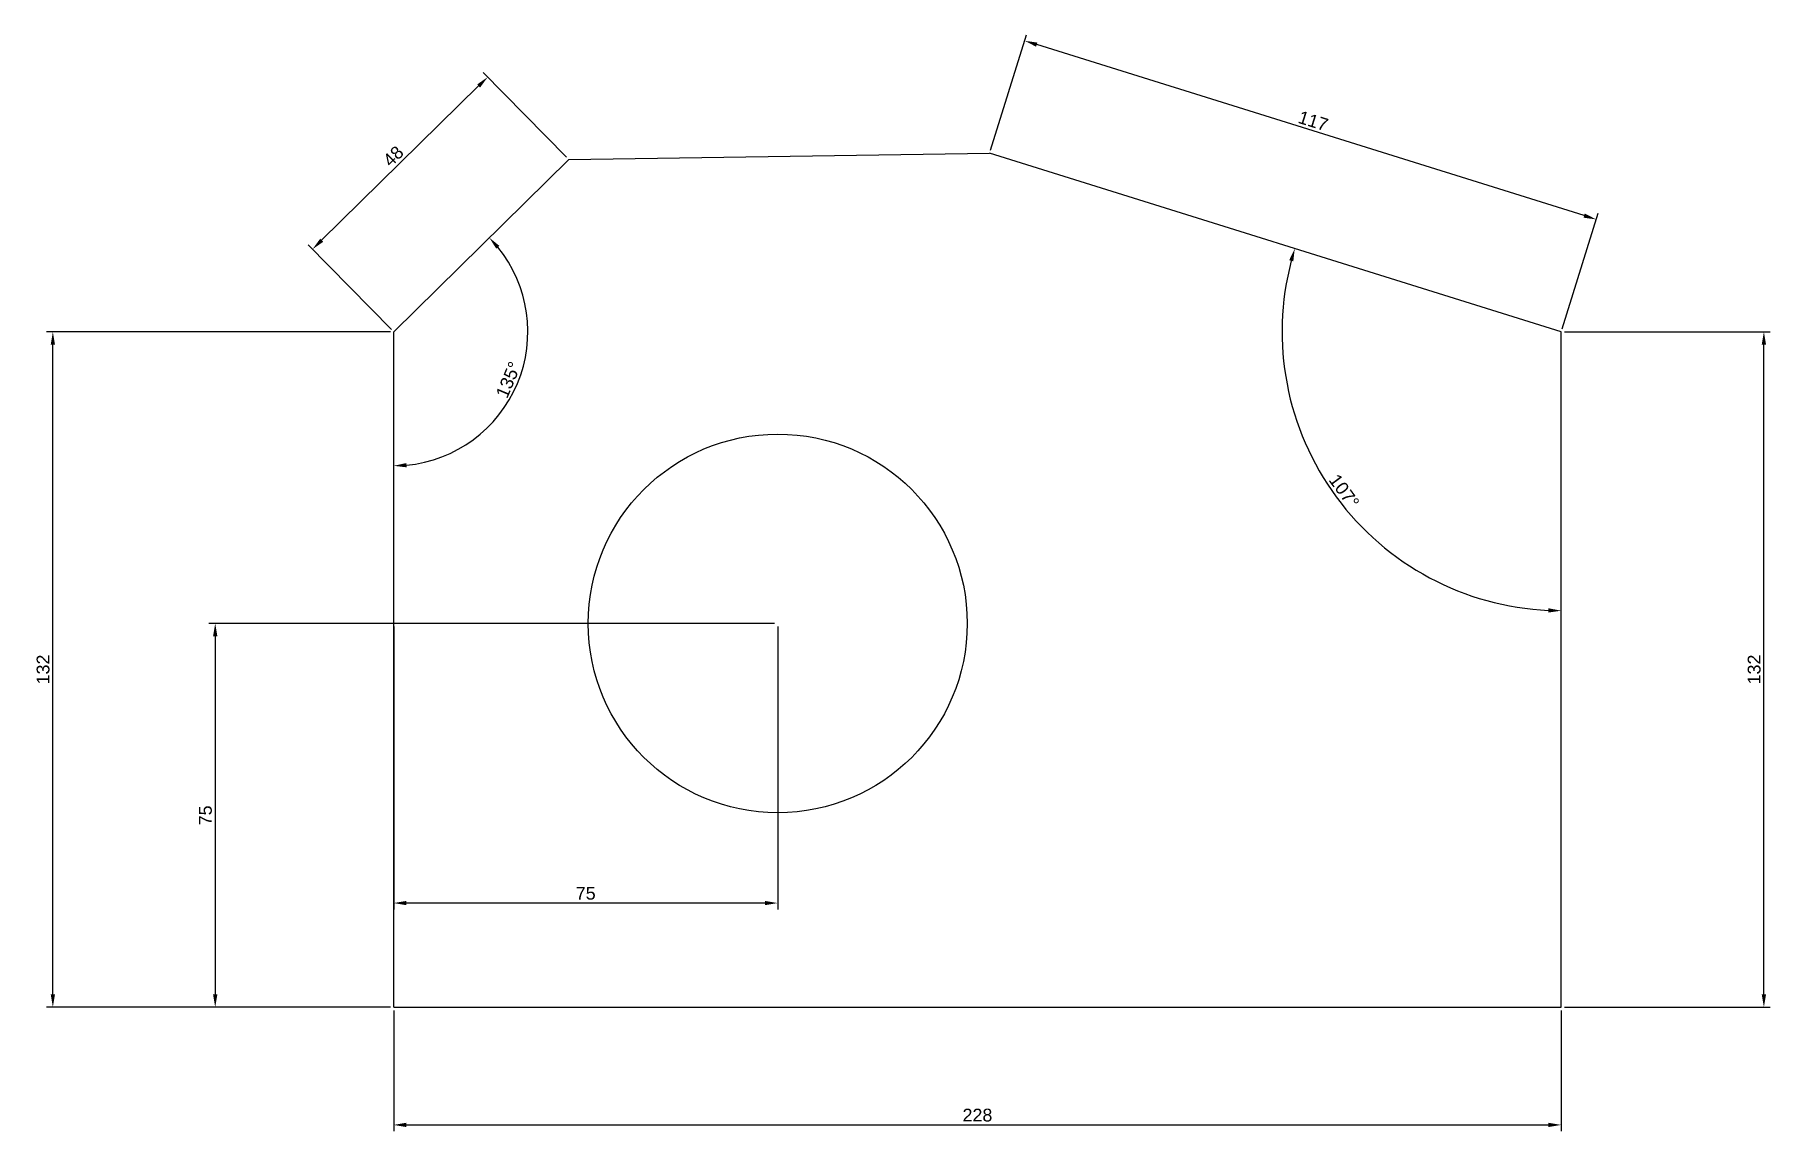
# Model space of a CAD drawing. Header units: millimetres. Extents: x 430 to 769, y 476 to 690.
import ezdxf

# ---------------------------------------------------------------- set-up
doc = ezdxf.new("R2010")
doc.units = ezdxf.units.MM
doc.styles.get("Standard").update_dxf_attribs({"font": 'arial.ttf'})
doc.dimstyles.new('ISO-25', dxfattribs={"dimtxt": 2.5, "dimasz": 2.5, "dimexe": 1.25, "dimexo": 0.625, "dimtad": 1, "dimtxsty": 'Standard', "dimcen": 2.5, "dimadec": 0, "dimazin": 0, "dimtfac": 1, "dimtmove": 0, "dimatfit": 3, "dimfxl": 1, "dimarcsym": 0})

# ---------------------------------------------------------------- blocks, each defined once
blk = doc.blocks.new('*D2')
at = {"color": 0, "lineweight": -2, "transparency": 16777216}
blk.add_arc((500, 632), 26.2, 275.4696, 39.0533, dxfattribs=at)
at = {"color": 0, "transparency": 16777216}
for points in [[(520.03, 648.23), (520.65, 648.78), (518.68, 650.37)], [(502.52, 605.51), (502.48, 606.34), (500, 605.8)]]:
    blk.add_solid(points, dxfattribs=at)
at = {"layer": 'Defpoints', "color": 0, "transparency": 16777216}
for p in [(534.22, 665.66), (500, 632), (500, 632), (518.47, 613.42), (500, 500)]:
    blk.add_point(p, dxfattribs=at)
at = {"color": 0, "transparency": 16777216, "insert": (522.41, 622.61), "char_height": 2.5, "attachment_point": 5, "rotation": 67.2615}
blk.add_mtext('135°', dxfattribs=at)
blk = doc.blocks.new('*D3')
at = {"color": 0, "lineweight": -2, "transparency": 16777216}
blk.add_arc((728, 632), 54.51, 165.2685, 267.372, dxfattribs=at)
at = {"color": 0, "transparency": 16777216}
for points in [[(674.88, 645.98), (675.68, 645.75), (675.97, 648.26)], [(725.51, 577.96), (725.49, 577.13), (728, 577.49)]]:
    blk.add_solid(points, dxfattribs=at)
at = {"layer": 'Defpoints', "color": 0, "transparency": 16777216}
for p in [(616.33, 666.91), (728, 632), (728, 632), (676.29, 614.77), (728, 500)]:
    blk.add_point(p, dxfattribs=at)
at = {"color": 0, "transparency": 16777216, "insert": (685.61, 600.84), "char_height": 2.5, "attachment_point": 5, "rotation": 306.3202}
blk.add_mtext('107°', dxfattribs=at)
blk = doc.blocks.new('*D4')
at = {"color": 0, "lineweight": -2, "transparency": 16777216}
for p, q in [((574.38, 575), (463.9, 575)), ((465.15, 572.5), (465.15, 502.5)), ((499.38, 500), (463.9, 500))]:
    blk.add_line(p, q, dxfattribs=at)
at = {"color": 0, "transparency": 16777216}
for points in [[(464.73, 572.5), (465.57, 572.5), (465.15, 575)], [(464.73, 502.5), (465.57, 502.5), (465.15, 500)]]:
    blk.add_solid(points, dxfattribs=at)
at = {"layer": 'Defpoints', "color": 0, "transparency": 16777216}
for p in [(575, 575), (465.15, 500), (500, 500)]:
    blk.add_point(p, dxfattribs=at)
at = {"color": 0, "transparency": 16777216, "insert": (463.25, 537.5), "char_height": 2.5, "attachment_point": 5, "rotation": 90}
blk.add_mtext('75', dxfattribs=at)
blk = doc.blocks.new('*D5')
at = {"color": 0, "lineweight": -2, "transparency": 16777216}
for p, q in [((500, 574.38), (500, 519.11)), ((575, 574.38), (575, 519.11)), ((572.5, 520.36), (502.5, 520.36))]:
    blk.add_line(p, q, dxfattribs=at)
at = {"color": 0, "transparency": 16777216}
for points in [[(502.5, 520.78), (502.5, 519.95), (500, 520.36)], [(572.5, 520.78), (572.5, 519.95), (575, 520.36)]]:
    blk.add_solid(points, dxfattribs=at)
at = {"layer": 'Defpoints', "color": 0, "transparency": 16777216}
for p in [(500, 575), (575, 575), (500, 520.36)]:
    blk.add_point(p, dxfattribs=at)
at = {"color": 0, "transparency": 16777216, "insert": (537.5, 522.26), "char_height": 2.5, "attachment_point": 5}
blk.add_mtext('75', dxfattribs=at)
blk = doc.blocks.new('*D6')
at = {"color": 0, "lineweight": -2, "transparency": 16777216}
for p, q in [((499.38, 632), (432.19, 632)), ((433.44, 502.5), (433.44, 629.5)), ((499.38, 500), (432.19, 500))]:
    blk.add_line(p, q, dxfattribs=at)
at = {"color": 0, "transparency": 16777216}
for points in [[(433.03, 629.5), (433.86, 629.5), (433.44, 632)], [(433.03, 502.5), (433.86, 502.5), (433.44, 500)]]:
    blk.add_solid(points, dxfattribs=at)
at = {"layer": 'Defpoints', "color": 0, "transparency": 16777216}
for p in [(433.44, 632), (500, 632), (500, 500)]:
    blk.add_point(p, dxfattribs=at)
at = {"color": 0, "transparency": 16777216, "insert": (431.54, 566), "char_height": 2.5, "attachment_point": 5, "rotation": 90}
blk.add_mtext('132', dxfattribs=at)
blk = doc.blocks.new('*D7')
at = {"color": 0, "lineweight": -2, "transparency": 16777216}
for p, q in [((500, 499.38), (500, 475.76)), ((728, 499.38), (728, 475.76)), ((502.5, 477.01), (725.5, 477.01))]:
    blk.add_line(p, q, dxfattribs=at)
at = {"color": 0, "transparency": 16777216}
for points in [[(502.5, 477.43), (502.5, 476.59), (500, 477.01)], [(725.5, 477.43), (725.5, 476.59), (728, 477.01)]]:
    blk.add_solid(points, dxfattribs=at)
at = {"layer": 'Defpoints', "color": 0, "transparency": 16777216}
for p in [(500, 500), (728, 500), (728, 477.01)]:
    blk.add_point(p, dxfattribs=at)
at = {"color": 0, "transparency": 16777216, "insert": (614, 478.91), "char_height": 2.5, "attachment_point": 5}
blk.add_mtext('228', dxfattribs=at)
blk = doc.blocks.new('*D8')
at = {"color": 0, "lineweight": -2, "transparency": 16777216}
for p, q in [((728.63, 632), (768.83, 632)), ((767.58, 502.5), (767.58, 629.5)), ((728.63, 500), (768.83, 500))]:
    blk.add_line(p, q, dxfattribs=at)
at = {"color": 0, "transparency": 16777216}
for points in [[(767.16, 629.5), (768, 629.5), (767.58, 632)], [(767.16, 502.5), (768, 502.5), (767.58, 500)]]:
    blk.add_solid(points, dxfattribs=at)
at = {"layer": 'Defpoints', "color": 0, "transparency": 16777216}
for p in [(728, 632), (767.58, 632), (728, 500)]:
    blk.add_point(p, dxfattribs=at)
at = {"color": 0, "transparency": 16777216, "insert": (765.68, 566), "char_height": 2.5, "attachment_point": 5, "rotation": 90}
blk.add_mtext('132', dxfattribs=at)
blk = doc.blocks.new('*D9')
at = {"color": 0, "lineweight": -2, "transparency": 16777216}
for p, q in [((616.52, 667.51), (623.56, 690.04)), ((732.47, 654.69), (625.57, 688.11)), ((728.19, 632.6), (735.23, 655.14))]:
    blk.add_line(p, q, dxfattribs=at)
at = {"color": 0, "transparency": 16777216}
for points in [[(625.7, 688.5), (625.45, 687.71), (623.19, 688.85)], [(732.6, 655.09), (732.35, 654.29), (734.86, 653.94)]]:
    blk.add_solid(points, dxfattribs=at)
at = {"layer": 'Defpoints', "color": 0, "transparency": 16777216}
for p in [(623.19, 688.85), (616.33, 666.91), (728, 632)]:
    blk.add_point(p, dxfattribs=at)
at = {"color": 0, "transparency": 16777216, "insert": (679.58, 673.19), "char_height": 2.5, "attachment_point": 5, "rotation": 342.6404}
blk.add_mtext('117', dxfattribs=at)
blk = doc.blocks.new('*D10')
at = {"color": 0, "lineweight": -2, "transparency": 16777216}
for p, q in [((533.78, 666.1), (517.5, 682.66)), ((485.93, 649.87), (516.59, 680.02)), ((499.56, 632.45), (483.27, 649.01))]:
    blk.add_line(p, q, dxfattribs=at)
at = {"color": 0, "transparency": 16777216}
for points in [[(516.3, 680.32), (516.88, 679.72), (518.37, 681.77)], [(485.64, 650.17), (486.23, 649.57), (484.15, 648.12)]]:
    blk.add_solid(points, dxfattribs=at)
at = {"layer": 'Defpoints', "color": 0, "transparency": 16777216}
for p in [(518.37, 681.77), (534.22, 665.66), (500, 632)]:
    blk.add_point(p, dxfattribs=at)
at = {"color": 0, "transparency": 16777216, "insert": (499.93, 666.3), "char_height": 2.5, "attachment_point": 5, "rotation": 44.523}
blk.add_mtext('48', dxfattribs=at)

msp = doc.modelspace()

# ---------------------------------------------------------------- linework, layer by layer
for p, q in [((500, 632), (534.223, 665.657)), ((534.223, 665.657), (616.329, 666.909)), ((728, 632), (616.329, 666.909)), ((500, 500), (500, 632)), ((728, 500), (728, 632)), ((500, 500), (728, 500))]:
    msp.add_line(p, q)
msp.add_circle((575, 575), 37)

# ---------------------------------------------------------------- dimensions: what is measured, and where the dimension line sits
for p1, p2, distance, picture, middle in [((728, 632), (616.329, 666.909), -22.989, '*D9', (679.585, 673.191)), ((500, 632), (534.223, 665.657), 22.604, '*D10', (499.928, 666.3))]:
    dim = msp.add_aligned_dim(p1=p1, p2=p2, distance=distance, dimstyle='ISO-25')
    dim.commit()
    dim.dimension.update_dxf_attribs({"geometry": picture, "text_midpoint": middle})
for base, line1, line2, picture, middle in [((518.473, 613.424), ((500, 632), (534.223, 665.657)), ((500, 500), (500, 632)), '*D2', (522.407, 622.609)), ((676.286, 614.77), ((728, 632), (616.329, 666.909)), ((728, 500), (728, 632)), '*D3', (685.613, 600.841))]:
    dim = msp.add_angular_dim_2l(base=base, line1=line1, line2=line2, dimstyle='ISO-25')
    dim.commit()
    dim.dimension.update_dxf_attribs({"geometry": picture, "text_midpoint": middle})
for base, p1, p2, picture, middle in [((433.443, 632), (500, 500), (500, 632), '*D6', (431.54, 566)), ((767.579, 632), (728, 500), (728, 632), '*D8', (765.677, 566)), ((465.151, 500), (575, 575), (500, 500), '*D4', (463.255, 537.5))]:
    dim = msp.add_linear_dim(base=base, p1=p1, p2=p2, angle=90, dimstyle='ISO-25')
    dim.commit()
    dim.dimension.update_dxf_attribs({"geometry": picture, "text_midpoint": middle})
for base, p1, p2, picture, middle in [((500, 520.364), (575, 575), (500, 575), '*D5', (537.5, 522.26)), ((728, 477.011), (500, 500), (728, 500), '*D7', (614, 478.912))]:
    dim = msp.add_linear_dim(base=base, p1=p1, p2=p2, dimstyle='ISO-25')
    dim.commit()
    dim.dimension.update_dxf_attribs({"geometry": picture, "text_midpoint": middle})

doc.saveas('drawing.dxf')
